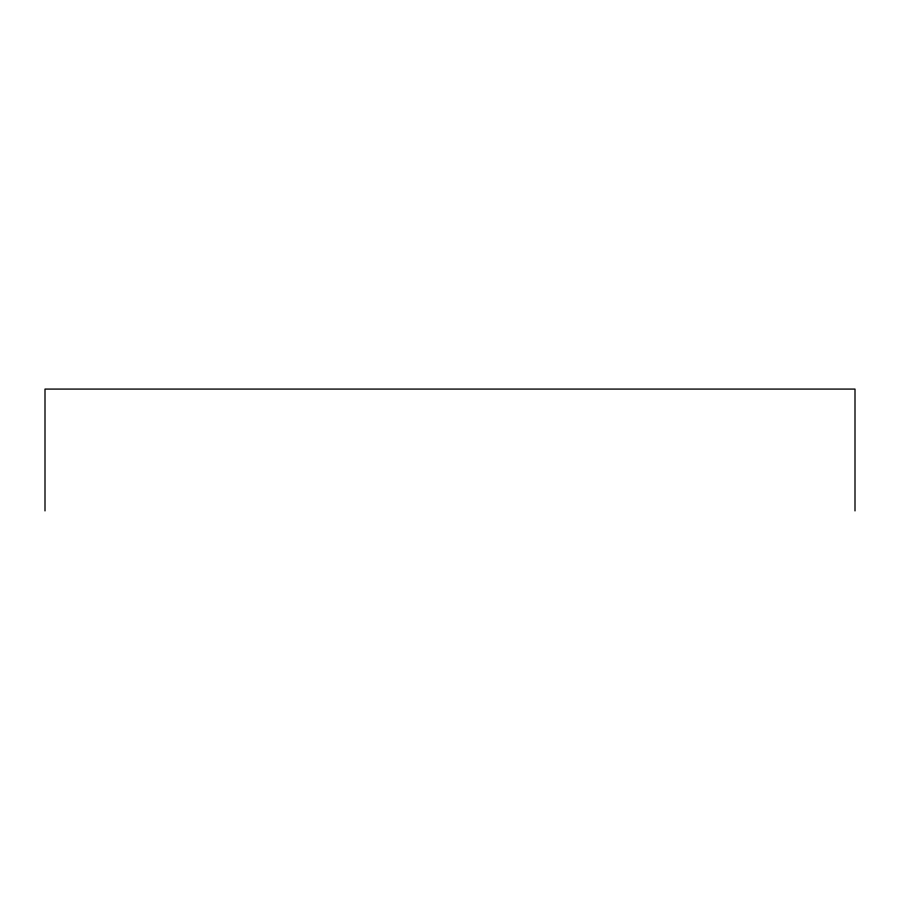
<?xml version="1.0" encoding="UTF-8"?>
<svg xmlns="http://www.w3.org/2000/svg" width="900" height="900" viewBox="0 0 900 900"><rect width="100%" height="100%" fill="white"/><g stroke="black" fill="none" stroke-linecap="round" stroke-linejoin="round"><path stroke-width="1.35" d="M855 510.919L855 389.081L45 389.081L45 510.919"/></g></svg>
